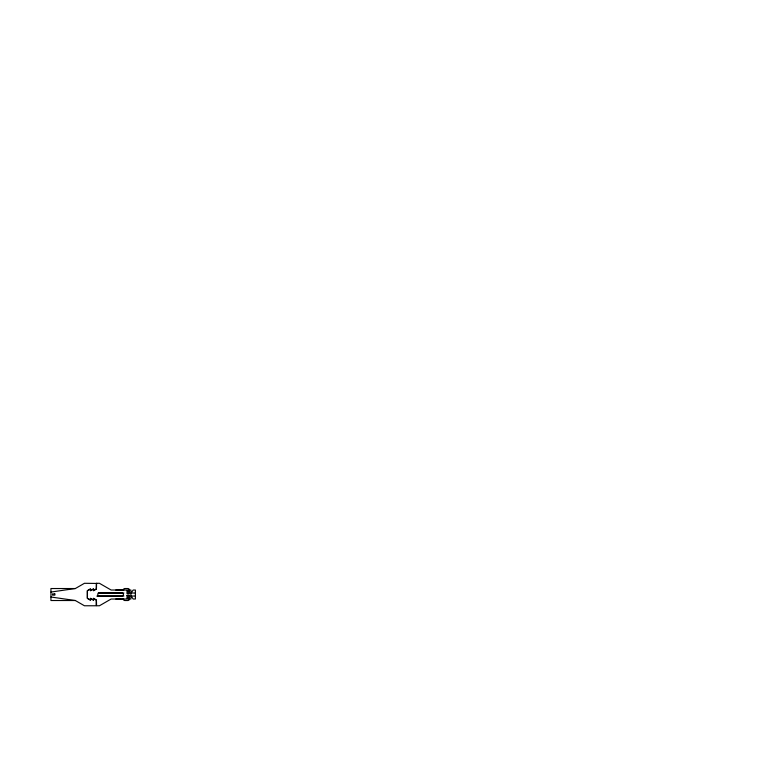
<?xml version="1.0" encoding="UTF-8"?>
<svg xmlns="http://www.w3.org/2000/svg" width="759" height="759" viewBox="0 0 759 759"><rect width="100%" height="100%" fill="white"/><g stroke="black" fill="none" stroke-linecap="round" stroke-linejoin="round"><path stroke-width="1.14" d="M131.649 592.276L133.148 590.028L135.396 590.028L135.396 599.022L133.148 599.022L131.649 596.773M50.938 592.048L75.35 588.529L84.439 583.291L96.279 583.434L96.279 588.965L93.585 590.369L93.585 588.794L90.587 590.369L90.587 588.794L87.285 590.692L87.285 598.367L90.587 600.265L90.587 598.69L93.585 600.265L93.585 598.69L96.279 600.094L96.127 605.767L84.439 605.767L75.35 600.521L50.938 597.01M119.865 589.734L120.415 590.028L119.068 590.028L123.651 590.028L122.389 590.028L122.901 589.734M115.833 599.022L117.142 599.022M119.106 599.022L120.415 599.022L116.582 599.325M115.833 590.028L119.628 589.734M127.009 595.436L129.4 595.426L129.4 598.272L127.009 598.272L127.009 595.436L129.4 595.426M75.35 588.529L50.938 588.529L50.938 600.521L75.35 600.521M98.196 593.026L123.897 593.026M130.899 593.026L135.396 593.026M97.019 596.024L123.897 596.024M130.899 596.024L135.396 596.024M97.18 596.176L121.753 596.176A1.651 1.651 0 0 0 123.404 594.525A1.651 1.651 0 0 0 121.753 592.883L99.429 592.883A1.651 1.651 0 0 0 97.778 594.525A1.651 1.651 0 0 0 99.429 596.176M119.865 599.325L123.651 599.022L122.389 599.022M116.582 589.734L117.142 590.028M129.353 589.648L129.391 589.961A1.499 1.499 0 0 0 127.901 588.529L124.837 588.529A1.499 1.499 0 0 0 123.337 590.028M128.205 590.777L128.205 593.633M128.205 595.436L128.205 598.272M123.337 599.022A1.499 1.499 0 0 0 124.837 600.521L127.901 600.521A1.499 1.499 0 0 0 129.4 599.022M96.583 583.291L96.431 589.05L93.433 590.777L93.433 589.202L90.435 590.777L90.169 589.202L87.437 590.777L87.437 598.272L90.169 599.857L90.435 598.272L93.433 599.857L93.433 598.272L96.431 600.008L96.583 605.767L99.429 605.767L111.108 599.022L130.899 599.022L130.899 590.028L111.108 590.028L99.429 583.291L96.583 583.291M129.4 590.777L127.009 590.777L127.009 593.633L129.4 593.633L129.4 590.777M54.838 593.927L52.437 593.927L52.437 595.132L54.838 595.132L54.838 593.927"/></g></svg>
